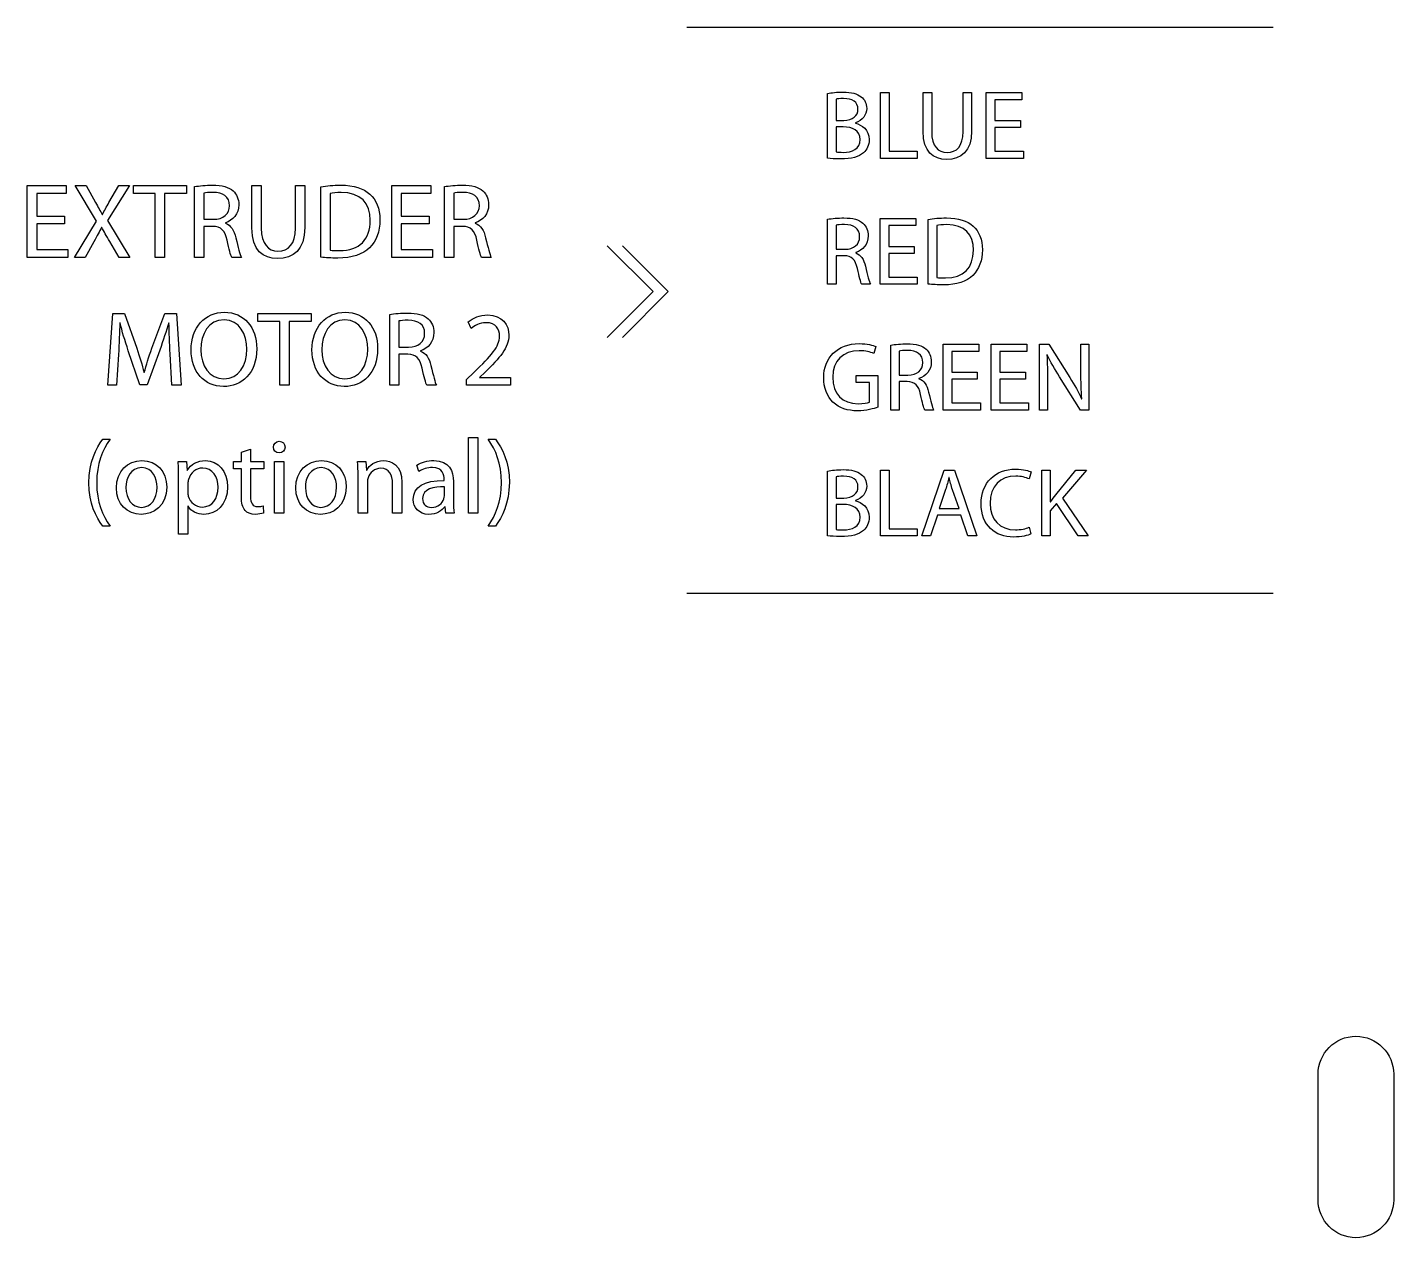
# Model space of a CAD drawing. Header units: millimetres. Extents: x -1949 to 1995, y -1808 to 1842.
# Drawn here: x -482.5 to -428.3, y -813.7 to -765.7 of the extents above; entities that cross this region are included whole.
import ezdxf

# ---------------------------------------------------------------- set-up
doc = ezdxf.new("R2010")
doc.units = ezdxf.units.MM
doc.layers.get('0').update_dxf_attribs({"lineweight": 25, "true_color": 0xffffff})

msp = doc.modelspace()

# ---------------------------------------------------------------- linework, layer by layer
at = {"color": 5, "true_color": 0x0000ff}
for points in [[(-456.31855, -765.6636), (-433.03522, -765.6636)], [(-450.73126, -770.86319), (-450.73126, -768.29391), (-450.73126, -768.29391)], [(-450.39365, -768.51899), (-450.39365, -769.36495), (-450.39365, -769.36495)], [(-448.63188, -768.25511), (-448.29039, -768.25511), (-448.29039, -770.58767), (-447.17244, -770.58767), (-447.17244, -770.87096), (-448.63188, -770.87096), (-448.63188, -768.25511), (-448.63188, -768.25511)], [(-446.93996, -769.79569), (-446.93996, -768.25511), (-446.59847, -768.25511), (-446.59847, -768.25511)], [(-446.59847, -768.25511), (-446.59847, -769.80733)], [(-445.35246, -769.80733), (-445.35246, -768.25511), (-445.01097, -768.25511), (-445.01097, -769.7844)], [(-443.07457, -769.64435), (-444.08775, -769.64435), (-444.08775, -770.58767), (-442.95427, -770.58767), (-442.95427, -770.87096), (-444.42924, -770.87096), (-444.42924, -768.25511), (-443.01248, -768.25511), (-443.01248, -768.53839), (-444.08775, -768.53839), (-444.08775, -769.36495), (-443.07457, -769.36495), (-443.07457, -769.64435), (-443.07457, -769.64435)], [(-450.39365, -769.36495), (-450.08709, -769.36495)], [(-450.11425, -769.61718), (-450.39365, -769.61718), (-450.39365, -770.61449), (-450.39365, -770.61449)], [(-449.62107, -769.46231), (-449.62107, -769.4736)], [(-481.02958, -773.46881), (-482.13377, -773.46881), (-482.13377, -774.49681), (-480.89834, -774.49681), (-480.89834, -774.80584), (-482.50595, -774.80584), (-482.50595, -771.95398), (-480.96149, -771.95398), (-480.96149, -772.26302), (-482.13377, -772.26302), (-482.13377, -773.16436), (-481.02958, -773.16436), (-481.02958, -773.46881), (-481.02958, -773.46881)], [(-479.86859, -774.17966), (-480.21113, -774.80584), (-480.63411, -774.80584), (-479.76275, -773.36298), (-480.6006, -771.95398), (-480.17303, -771.95398), (-479.79662, -772.62285)], [(-479.26357, -772.62285), (-478.87834, -771.95398), (-478.45112, -771.95398), (-479.31861, -773.34216), (-478.42996, -774.80584), (-478.85752, -774.80584), (-478.85752, -774.80584)], [(-477.42666, -772.26725), (-478.29379, -772.26725), (-478.29379, -771.95398), (-476.18241, -771.95398), (-476.18241, -772.26725), (-477.05412, -772.26725), (-477.05412, -774.80584), (-477.42666, -774.80584), (-477.42666, -772.26725), (-477.42666, -772.26725)], [(-473.59091, -773.63391), (-473.59091, -771.95398), (-473.21837, -771.95398), (-473.21837, -771.95398)], [(-473.21837, -771.95398), (-473.21837, -773.64661)], [(-471.86018, -773.64661), (-471.86018, -771.95398), (-471.488, -771.95398), (-471.488, -773.62121)], [(-466.55581, -773.46881), (-467.66001, -773.46881), (-467.66001, -774.49681), (-466.42458, -774.49681), (-466.42458, -774.80584), (-468.03254, -774.80584), (-468.03254, -771.95398), (-466.48808, -771.95398), (-466.48808, -772.26302), (-467.66001, -772.26302), (-467.66001, -773.16436), (-466.55581, -773.16436), (-466.55581, -773.46881), (-466.55581, -773.46881)], [(-475.14912, -773.57006), (-475.49591, -773.57006), (-475.49591, -774.80549), (-475.86421, -774.80549), (-475.86421, -771.99208), (-475.86421, -771.99208)], [(-475.49591, -772.25032), (-475.49591, -773.29101), (-475.49591, -773.29101)], [(-470.84771, -774.79737), (-470.84771, -771.99632), (-470.84771, -771.99632)], [(-470.47976, -772.26302), (-470.47976, -774.51832), (-470.47976, -774.51832)], [(-465.23042, -773.57006), (-465.57721, -773.57006), (-465.57721, -774.80549), (-465.94551, -774.80549), (-465.94551, -771.99208), (-465.94551, -771.99208)], [(-465.57721, -772.25032), (-465.57721, -773.29101), (-465.57721, -773.29101)], [(-479.55144, -773.61274), (-479.55991, -773.61274)], [(-479.53415, -773.1051), (-479.52145, -773.1051)], [(-475.49591, -773.29101), (-475.11949, -773.29101)], [(-474.64112, -773.43494), (-474.64112, -773.44764)], [(-465.57721, -773.29101), (-465.20044, -773.29101)], [(-464.72242, -773.43494), (-464.72242, -773.44764)], [(-450.07544, -774.73775), (-450.39365, -774.73775), (-450.39365, -775.87123), (-450.73126, -775.87123), (-450.73126, -773.2896), (-450.73126, -773.2896)], [(-450.39365, -773.52667), (-450.39365, -774.48128), (-450.39365, -774.48128)], [(-447.29273, -774.64427), (-448.30591, -774.64427), (-448.30591, -775.58759), (-447.17244, -775.58759), (-447.17244, -775.87087), (-448.6474, -775.87087), (-448.6474, -773.25503), (-447.23064, -773.25503), (-447.23064, -773.53831), (-448.30591, -773.53831), (-448.30591, -774.36487), (-447.29273, -774.36487), (-447.29273, -774.64427), (-447.29273, -774.64427)], [(-446.73429, -775.86276), (-446.73429, -773.29383), (-446.73429, -773.29383)], [(-446.39668, -773.53831), (-446.39668, -775.60664), (-446.39668, -775.60664)], [(-478.85752, -774.80584), (-479.22547, -774.17542)], [(-459.47979, -774.34687), (-457.66299, -776.16368), (-459.47979, -777.98013)], [(-458.87937, -774.34687), (-457.06256, -776.16368), (-458.87937, -777.98013)], [(-450.39365, -774.48128), (-450.04793, -774.48128)], [(-449.60942, -774.61322), (-449.60942, -774.62522)], [(-474.00683, -774.80549), (-474.38748, -774.80549)], [(-464.08778, -774.80549), (-464.46842, -774.80549)], [(-449.02734, -775.87087), (-449.37659, -775.87087)], [(-478.88681, -778.66346), (-478.96301, -779.88619), (-479.31437, -779.88619), (-479.11541, -777.03434), (-478.64586, -777.03434), (-478.15938, -778.4137)], [(-478.82366, -777.40264), (-478.83212, -777.40264)], [(-477.5586, -778.4137), (-477.0506, -777.03434), (-476.58105, -777.03434), (-476.40325, -779.88619), (-476.76732, -779.88619), (-476.83505, -778.63383), (-476.83505, -778.63383)], [(-476.88162, -777.40264), (-476.89008, -777.40264)], [(-472.48212, -777.34725), (-473.34925, -777.34725), (-473.34925, -777.03434), (-471.23823, -777.03434), (-471.23823, -777.34725), (-472.10994, -777.34725), (-472.10994, -779.88619), (-472.48212, -779.88619), (-472.48212, -777.34725), (-472.48212, -777.34725)], [(-467.40248, -778.65076), (-467.74926, -778.65076), (-467.74926, -779.88619), (-468.11756, -779.88619), (-468.11756, -777.07244), (-468.11756, -777.07244)], [(-467.74926, -777.33032), (-467.74926, -778.37101), (-467.74926, -778.37101)], [(-464.88329, -777.63088), (-465.00182, -777.36877)], [(-477.24956, -778.48566), (-477.75333, -779.86926), (-478.03238, -779.86926), (-478.49769, -778.51106)], [(-467.74926, -778.37101), (-467.37284, -778.37101)], [(-448.81391, -778.34843), (-448.89928, -778.62431)], [(-447.56825, -779.73802), (-447.88646, -779.73802), (-447.88646, -780.8715), (-448.22442, -780.8715), (-448.22442, -778.28987), (-448.22442, -778.28987)], [(-444.78589, -779.64454), (-445.79907, -779.64454), (-445.79907, -780.58787), (-444.66595, -780.58787), (-444.66595, -780.87115), (-446.14056, -780.87115), (-446.14056, -778.2553), (-444.72416, -778.2553), (-444.72416, -778.53823), (-445.79907, -778.53823), (-445.79907, -779.36514), (-444.78589, -779.36514), (-444.78589, -779.64454), (-444.78589, -779.64454)], [(-442.87666, -779.64454), (-443.88984, -779.64454), (-443.88984, -780.58787), (-442.75636, -780.58787), (-442.75636, -780.87115), (-444.23133, -780.87115), (-444.23133, -778.2553), (-442.81492, -778.2553), (-442.81492, -778.53823), (-443.88984, -778.53823), (-443.88984, -779.36514), (-442.87666, -779.36514), (-442.87666, -779.64454), (-442.87666, -779.64454)], [(-442.31821, -780.87079), (-442.31821, -778.25495), (-441.94568, -778.25495), (-441.11101, -779.57857)], [(-440.67251, -779.34926), (-440.67251, -778.25495), (-440.3543, -778.25495), (-440.3543, -780.87079), (-440.69614, -780.87079), (-441.52658, -779.54329)], [(-466.89448, -778.5153), (-466.89448, -778.528)], [(-447.88646, -778.52694), (-447.88646, -779.48156), (-447.88646, -779.48156)], [(-442.01165, -778.66981), (-442.02329, -778.67405)], [(-477.87186, -779.37396), (-477.86304, -779.37396)], [(-464.33331, -779.36549), (-464.54886, -779.56869), (-464.54886, -779.57681), (-463.31802, -779.57681), (-463.31802, -779.88584), (-465.07344, -779.88584), (-465.07344, -779.88584)], [(-465.07344, -779.88584), (-465.07344, -779.65759), (-464.78169, -779.37396)], [(-449.06967, -780.54906), (-449.06967, -779.76907), (-449.59743, -779.76907), (-449.59743, -779.49708), (-448.73595, -779.49708), (-448.73595, -780.75473), (-448.7363, -780.75473)], [(-447.88646, -779.48156), (-447.54109, -779.48156)], [(-466.25983, -779.88619), (-466.64083, -779.88619)], [(-447.10259, -779.61349), (-447.10259, -779.62514)], [(-442.00001, -779.75284), (-442.00001, -780.87079), (-442.31821, -780.87079), (-442.31821, -780.87079)], [(-440.64534, -780.42841), (-440.63405, -780.42418)], [(-446.52015, -780.87115), (-446.86975, -780.87115)], [(-479.50911, -782.02967), (-479.22159, -782.02967), (-479.22159, -782.02967)], [(-464.98419, -781.96158), (-464.61201, -781.96158), (-464.61201, -784.96584), (-464.98419, -784.96584), (-464.98419, -781.96158), (-464.98419, -781.96158)], [(-464.20949, -782.02932), (-463.92197, -782.02932)], [(-474.00612, -784.31849), (-474.00612, -783.2016), (-474.32327, -783.2016), (-474.32327, -782.91796), (-474.00612, -782.91796), (-474.00612, -782.53732), (-473.64206, -782.4269), (-473.64206, -782.4269)], [(-473.64206, -782.4269), (-473.64206, -782.91761), (-473.10901, -782.91761), (-473.10901, -783.20124), (-473.64206, -783.20124), (-473.64206, -784.30544)], [(-476.51614, -782.91796), (-476.18594, -782.91796), (-476.16442, -783.26933), (-476.15631, -783.26933)], [(-472.68885, -782.91796), (-472.31667, -782.91796), (-472.31667, -784.96584), (-472.68885, -784.96584), (-472.68885, -782.91796), (-472.68885, -782.91796)], [(-469.39144, -782.91761), (-469.06159, -782.91761), (-469.04007, -783.25592), (-469.03196, -783.25592)], [(-466.95727, -783.30284), (-467.04194, -783.05343)], [(-450.73126, -785.86295), (-450.73126, -783.29402), (-450.73126, -783.29402)], [(-448.63188, -783.25487), (-448.29039, -783.25487), (-448.29039, -785.58779), (-447.17244, -785.58779), (-447.17244, -785.87107), (-448.63188, -785.87107), (-448.63188, -783.25487), (-448.63188, -783.25487)], [(-446.37339, -785.04804), (-446.64503, -785.87107), (-446.99428, -785.87107), (-446.10176, -783.25487), (-445.69818, -783.25487), (-444.80565, -785.87107), (-445.16654, -785.87107), (-445.44559, -785.04804), (-446.37339, -785.04804), (-446.37339, -785.04804)], [(-442.64771, -783.3286), (-442.73308, -783.60447)], [(-442.22896, -783.25487), (-441.89135, -783.25487), (-441.89135, -784.5164), (-441.87971, -784.5164)], [(-441.67404, -784.237), (-440.87429, -783.25487), (-440.45519, -783.25487), (-441.4024, -784.36506), (-440.38146, -785.87107), (-440.78151, -785.87107), (-441.63912, -784.58625), (-441.89135, -784.87341), (-441.89135, -785.87107), (-442.22896, -785.87107), (-442.22896, -783.25487), (-442.22896, -783.25487)], [(-476.12209, -784.69067), (-476.13091, -784.69067), (-476.13091, -785.80333), (-476.49885, -785.80333), (-476.49885, -783.58648), (-476.49885, -783.58648)], [(-476.13091, -783.77662), (-476.13091, -784.13222), (-476.13091, -784.13222)], [(-469.00232, -783.73429), (-469.00232, -784.96549), (-469.37451, -784.96549), (-469.37451, -783.47218), (-469.37451, -783.47218)], [(-467.63143, -783.74699), (-467.63143, -784.96549), (-468.00361, -784.96549), (-468.00361, -783.78509)], [(-465.95432, -783.66268), (-465.95432, -783.6207)], [(-465.94621, -784.27616), (-465.94621, -783.92091), (-465.94621, -783.92091)], [(-465.58638, -783.70924), (-465.58638, -784.47477), (-465.58638, -784.47477)], [(-450.39365, -783.5191), (-450.39365, -784.36506), (-450.39365, -784.36506)], [(-445.90773, -783.55367), (-445.91584, -783.55367)], [(-450.39365, -784.36506), (-450.08709, -784.36506)], [(-449.62107, -784.46207), (-449.62107, -784.47371)], [(-446.04778, -784.02745), (-446.30354, -784.78416), (-445.51191, -784.78416), (-445.51191, -784.78416)], [(-445.51191, -784.78416), (-445.77191, -784.03133)], [(-473.14711, -784.67797), (-473.13018, -784.96161)], [(-465.55674, -784.96584), (-465.89118, -784.96584), (-465.92081, -784.70796), (-465.93351, -784.70796)], [(-450.11425, -784.61729), (-450.39365, -784.61729), (-450.39365, -785.6146), (-450.39365, -785.6146)], [(-479.22159, -785.47772), (-479.50911, -785.47772)], [(-463.92197, -785.47772), (-464.20949, -785.47772), (-464.20949, -785.47772)], [(-442.72144, -785.51794), (-442.65547, -785.78922), (-442.65547, -785.78922)], [(-456.31855, -788.13661), (-433.03522, -788.13661)]]:
    msp.add_lwpolyline(points, dxfattribs=at)
at = {"color": 1, "true_color": 0xff0000}
for points in [[(-431.25475, -812.24685), (-431.25475, -807.24622)], [(-428.25508, -807.24622), (-428.25508, -812.24685), (-428.25508, -812.24685)]]:
    msp.add_lwpolyline(points, dxfattribs=at)
at = {"color": 5, "true_color": 0x0000ff}
for points in [[(-450.73126, -768.29391), (-450.5838, -768.25864), (-450.34708, -768.23571), (-450.11425, -768.23571)], [(-450.09449, -768.4957), (-450.24972, -768.4957), (-450.33932, -768.50734), (-450.39365, -768.51899)], [(-450.11425, -768.23571), (-449.77629, -768.23571), (-449.55933, -768.29391), (-449.39987, -768.42585)], [(-449.52405, -768.92292), (-449.52405, -768.61988), (-449.75336, -768.4957), (-450.09449, -768.4957)], [(-449.39987, -768.42585), (-449.26406, -768.52675), (-449.17868, -768.68197), (-449.17868, -768.88764)], [(-450.08709, -769.36495), (-449.73396, -769.36495), (-449.52405, -769.1748), (-449.52405, -768.92292)], [(-449.17868, -768.88764), (-449.17868, -769.14376), (-449.34943, -769.36495), (-449.62107, -769.46231)], [(-449.43868, -770.12201), (-449.43868, -769.76888), (-449.74524, -769.61718), (-450.11425, -769.61718)], [(-449.62107, -769.4736), (-449.37271, -769.53181), (-449.08167, -769.73748), (-449.08167, -770.12589)], [(-446.00086, -770.91364), (-446.53602, -770.91364), (-446.93996, -770.61096), (-446.93996, -769.79569)], [(-446.59847, -769.80733), (-446.59847, -770.38941), (-446.33847, -770.63777), (-445.98922, -770.63777)], [(-445.01097, -769.7844), (-445.01097, -770.58767), (-445.43395, -770.91364), (-446.00086, -770.91364)], [(-445.98922, -770.63777), (-445.60504, -770.63777), (-445.35246, -770.38165), (-445.35246, -769.80733)], [(-450.11002, -770.63036), (-449.76077, -770.63036), (-449.43868, -770.5023), (-449.43868, -770.12201)], [(-449.08167, -770.12589), (-449.08167, -770.35061), (-449.17092, -770.52523), (-449.30674, -770.64976)], [(-450.20738, -770.89424), (-450.44022, -770.89424), (-450.61872, -770.87872), (-450.73126, -770.86319)], [(-450.39365, -770.61449), (-450.3238, -770.62648), (-450.23067, -770.63036), (-450.11002, -770.63036)], [(-449.30674, -770.64976), (-449.4856, -770.81663), (-449.78052, -770.89424), (-450.20738, -770.89424)], [(-475.86421, -771.99208), (-475.67794, -771.95822), (-475.40701, -771.93282), (-475.15759, -771.93282)], [(-475.15759, -771.93282), (-474.76389, -771.93282), (-474.50601, -772.00902), (-474.33244, -772.1653)], [(-470.84771, -771.99632), (-470.62369, -771.95857), (-470.35699, -771.93317), (-470.06524, -771.93317)], [(-470.06524, -771.93317), (-469.53608, -771.93317), (-469.15931, -772.05982), (-468.9099, -772.28877)], [(-465.94551, -771.99208), (-465.75924, -771.95822), (-465.48831, -771.93282), (-465.23889, -771.93282)], [(-465.23889, -771.93282), (-464.84554, -771.93282), (-464.58696, -772.00902), (-464.41374, -772.1653)], [(-475.13219, -772.22068), (-475.30999, -772.22068), (-475.43276, -772.23338), (-475.49591, -772.25032)], [(-474.47638, -772.7495), (-474.47638, -772.38155), (-474.74272, -772.22068), (-475.13219, -772.22068)], [(-474.33244, -772.1653), (-474.1931, -772.2923), (-474.10843, -772.48703), (-474.10843, -772.7114)], [(-470.04796, -772.22492), (-470.23846, -772.22492), (-470.38239, -772.2422), (-470.47976, -772.26302)], [(-468.89296, -773.32523), (-468.88873, -772.65248), (-469.26973, -772.22492), (-470.04796, -772.22492)], [(-468.9099, -772.28877), (-468.65202, -772.52125), (-468.50385, -772.8511), (-468.50385, -773.31253)], [(-465.21349, -772.22068), (-465.39129, -772.22068), (-465.51406, -772.23338), (-465.57721, -772.25032)], [(-464.55732, -772.7495), (-464.55732, -772.38155), (-464.82402, -772.22068), (-465.21349, -772.22068)], [(-464.41374, -772.1653), (-464.2744, -772.2923), (-464.18938, -772.48703), (-464.18938, -772.7114)], [(-479.79662, -772.62285), (-479.69079, -772.80876), (-479.61035, -772.95305), (-479.53415, -773.1051)], [(-479.52145, -773.1051), (-479.44102, -772.93576), (-479.36941, -772.80453), (-479.26357, -772.62285)], [(-475.11949, -773.29101), (-474.72614, -773.29101), (-474.47638, -773.07546), (-474.47638, -772.7495)], [(-474.10843, -772.7114), (-474.10843, -773.08358), (-474.34514, -773.33299), (-474.64112, -773.43494)], [(-465.20044, -773.29101), (-464.80709, -773.29101), (-464.55732, -773.07546), (-464.55732, -772.7495)], [(-464.18938, -772.7114), (-464.18938, -773.08358), (-464.42644, -773.33299), (-464.72242, -773.43494)], [(-479.55991, -773.61274), (-479.64034, -773.77784), (-479.7243, -773.93024), (-479.86859, -774.17966)], [(-479.22547, -774.17542), (-479.37364, -773.93448), (-479.46254, -773.77784), (-479.55144, -773.61274)], [(-474.57374, -774.12462), (-474.65806, -773.73092), (-474.81469, -773.58276), (-475.14912, -773.57006)], [(-474.64112, -773.44764), (-474.42558, -773.52349), (-474.29434, -773.72669), (-474.22661, -774.02302)], [(-470.10722, -774.53526), (-469.31594, -774.53526), (-468.89296, -774.09534), (-468.89296, -773.32523)], [(-468.50385, -773.31253), (-468.50385, -773.77784), (-468.65202, -774.15849), (-468.91413, -774.42061)], [(-464.65504, -774.12462), (-464.73936, -773.73092), (-464.89599, -773.58276), (-465.23042, -773.57006)], [(-464.72242, -773.44764), (-464.50688, -773.52349), (-464.37564, -773.72669), (-464.30791, -774.02302)], [(-450.73126, -773.2896), (-450.56051, -773.25891), (-450.31181, -773.23562), (-450.08285, -773.23562)], [(-450.05992, -773.4995), (-450.22255, -773.4995), (-450.33544, -773.51114), (-450.39365, -773.52667)], [(-450.08285, -773.23562), (-449.72231, -773.23562), (-449.4856, -773.30512), (-449.3265, -773.44906)], [(-449.45844, -773.98457), (-449.45844, -773.64696), (-449.70256, -773.4995), (-450.05992, -773.4995)], [(-449.3265, -773.44906), (-449.19809, -773.56547), (-449.12083, -773.74398), (-449.12083, -773.95)], [(-446.73429, -773.29383), (-446.52862, -773.25891), (-446.28379, -773.23562), (-446.01638, -773.23562)], [(-446.00086, -773.50338), (-446.17549, -773.50338), (-446.30742, -773.51891), (-446.39668, -773.53831)], [(-446.01638, -773.23562), (-445.53096, -773.23562), (-445.18594, -773.35204), (-444.95664, -773.56159)], [(-444.94112, -774.51233), (-444.93724, -773.89532), (-445.28649, -773.50338), (-446.00086, -773.50338)], [(-444.95664, -773.56159), (-444.71992, -773.77502), (-444.58411, -774.07771), (-444.58411, -774.50069)], [(-474.38748, -774.80549), (-474.43404, -774.72082), (-474.49754, -774.47952), (-474.57374, -774.12462)], [(-474.22661, -774.02302), (-474.13383, -774.42025), (-474.06574, -774.69577), (-474.00683, -774.80549)], [(-472.56679, -774.85241), (-473.15099, -774.85241), (-473.59091, -774.52256), (-473.59091, -773.63391)], [(-473.21837, -773.64661), (-473.21837, -774.28126), (-472.93474, -774.55219), (-472.55409, -774.55219)], [(-471.488, -773.62121), (-471.488, -774.49681), (-471.94908, -774.85241), (-472.56679, -774.85241)], [(-472.55409, -774.55219), (-472.13534, -774.55219), (-471.86018, -774.27314), (-471.86018, -773.64661)], [(-464.46842, -774.80549), (-464.51534, -774.72082), (-464.57884, -774.47952), (-464.65504, -774.12462)], [(-464.30791, -774.02302), (-464.21513, -774.42025), (-464.14704, -774.69577), (-464.08778, -774.80549)], [(-450.04793, -774.48128), (-449.68704, -774.48128), (-449.45844, -774.28302), (-449.45844, -773.98457)], [(-449.12083, -773.95), (-449.12083, -774.29114), (-449.33779, -774.52044), (-449.60942, -774.61322)], [(-470.47976, -774.51832), (-470.38662, -774.53102), (-470.25116, -774.53526), (-470.10722, -774.53526)], [(-468.91413, -774.42061), (-469.18471, -774.68731), (-469.62498, -774.83159), (-470.17919, -774.83159)], [(-449.60942, -774.62522), (-449.41116, -774.69507), (-449.29122, -774.88098), (-449.22913, -775.15297)], [(-446.05484, -775.62217), (-445.32917, -775.62217), (-444.94112, -775.21824), (-444.94112, -774.51233)], [(-444.58411, -774.50069), (-444.58411, -774.92755), (-444.71992, -775.2768), (-444.96052, -775.51774)], [(-470.17919, -774.83159), (-470.44589, -774.83159), (-470.66144, -774.81854), (-470.84771, -774.79737)], [(-449.54769, -775.24611), (-449.62495, -774.88557), (-449.76853, -774.74939), (-450.07544, -774.73775)], [(-449.22913, -775.15297), (-449.14376, -775.51774), (-449.08167, -775.76998), (-449.02734, -775.87087)], [(-449.37659, -775.87087), (-449.41928, -775.79326), (-449.47749, -775.57207), (-449.54769, -775.24611)], [(-446.39668, -775.60664), (-446.31131, -775.61829), (-446.18677, -775.62217), (-446.05484, -775.62217)], [(-444.96052, -775.51774), (-445.20887, -775.76222), (-445.61245, -775.89416), (-446.12116, -775.89416)], [(-446.12116, -775.89416), (-446.36563, -775.89416), (-446.56354, -775.88252), (-446.73429, -775.86276)], [(-478.83212, -777.40264), (-478.84059, -777.75788), (-478.86176, -778.23166), (-478.88681, -778.66346)], [(-478.49769, -778.51106), (-478.63316, -778.10502), (-478.74322, -777.74095), (-478.82366, -777.40264)], [(-476.89008, -777.40264), (-476.99133, -777.73248), (-477.10598, -778.09232), (-477.24956, -778.48566)], [(-476.83505, -778.63383), (-476.85622, -778.2359), (-476.88162, -777.75365), (-476.88162, -777.40264)], [(-476.00426, -778.48108), (-476.00426, -777.5755), (-475.44581, -776.98318), (-474.68381, -776.98318)], [(-474.69686, -777.2841), (-475.31034, -777.28375), (-475.61479, -777.85102), (-475.61479, -778.47296)], [(-473.78705, -778.44756), (-473.78705, -777.87606), (-474.08303, -777.2841), (-474.69686, -777.2841)], [(-474.68381, -776.98318), (-473.90135, -776.98354), (-473.39794, -777.58044), (-473.39794, -778.43028)], [(-471.20331, -778.48108), (-471.20331, -777.5755), (-470.64486, -776.98318), (-469.88321, -776.98318)], [(-469.89591, -777.2841), (-470.50939, -777.28375), (-470.81419, -777.85102), (-470.81419, -778.47296)], [(-468.98645, -778.44756), (-468.98645, -777.87606), (-469.28243, -777.2841), (-469.89591, -777.2841)], [(-469.88321, -776.98318), (-469.1004, -776.98354), (-468.59698, -777.58044), (-468.59698, -778.43028)], [(-468.11756, -777.07244), (-467.93129, -777.03857), (-467.66036, -777.01317), (-467.41094, -777.01317)], [(-467.38554, -777.30068), (-467.56334, -777.30068), (-467.68611, -777.31338), (-467.74926, -777.33032)], [(-467.41094, -777.01317), (-467.01724, -777.01317), (-466.75901, -777.08937), (-466.5858, -777.24565)], [(-466.72973, -777.8295), (-466.72973, -777.46155), (-466.99608, -777.30068), (-467.38554, -777.30068)], [(-466.5858, -777.24565), (-466.44645, -777.37265), (-466.36178, -777.56738), (-466.36178, -777.79175)], [(-465.00182, -777.36877), (-464.81556, -777.21214), (-464.54074, -777.08937), (-464.22748, -777.08937)], [(-464.29944, -777.3984), (-464.54886, -777.3984), (-464.75629, -777.52505), (-464.88329, -777.63088)], [(-463.75793, -777.93533), (-463.75793, -777.65628), (-463.88916, -777.3984), (-464.29944, -777.3984)], [(-464.22748, -777.08937), (-463.63516, -777.08937), (-463.3854, -777.49542), (-463.3854, -777.88912)], [(-467.37284, -778.37101), (-466.97914, -778.37101), (-466.72973, -778.15511), (-466.72973, -777.8295)], [(-466.36178, -777.79175), (-466.36178, -778.16428), (-466.5985, -778.4137), (-466.89448, -778.5153)], [(-464.78169, -779.37396), (-464.07931, -778.7058), (-463.75793, -778.3502), (-463.75793, -777.93533)], [(-463.3854, -777.88912), (-463.3854, -778.39676), (-463.7537, -778.80704), (-464.33331, -779.36549)], [(-478.15938, -778.4137), (-478.04084, -778.76471), (-477.94771, -779.07798), (-477.87186, -779.37396)], [(-477.86304, -779.37396), (-477.78684, -779.08644), (-477.68524, -778.77318), (-477.5586, -778.4137)], [(-474.72226, -779.93241), (-475.47932, -779.93241), (-476.00426, -779.34432), (-476.00426, -778.48108)], [(-475.61479, -778.47296), (-475.61479, -779.08644), (-475.28494, -779.63219), (-474.70074, -779.63219)], [(-473.39794, -778.43028), (-473.39794, -779.40782), (-473.99413, -779.93241), (-474.72226, -779.93241)], [(-474.70074, -779.63219), (-474.1169, -779.63219), (-473.78705, -779.09456), (-473.78705, -778.44756)], [(-469.92131, -779.93241), (-470.67872, -779.93241), (-471.20331, -779.34432), (-471.20331, -778.48108)], [(-470.81419, -778.47296), (-470.81419, -779.08644), (-470.48399, -779.63219), (-469.90014, -779.63219)], [(-468.59698, -778.43028), (-468.59698, -779.40782), (-469.19353, -779.93241), (-469.92131, -779.93241)], [(-469.90014, -779.63219), (-469.31594, -779.63219), (-468.98645, -779.09456), (-468.98645, -778.44756)], [(-450.88613, -779.57927), (-450.88613, -778.79893), (-450.34708, -778.22814), (-449.46972, -778.22814)], [(-449.46972, -778.22814), (-449.16704, -778.22814), (-448.92645, -778.29446), (-448.81391, -778.34843)], [(-448.22442, -778.28987), (-448.05332, -778.25883), (-447.80497, -778.2359), (-447.57601, -778.2359)], [(-447.55273, -778.49977), (-447.71571, -778.49977), (-447.82825, -778.51142), (-447.88646, -778.52694)], [(-447.57601, -778.2359), (-447.21512, -778.2359), (-446.97841, -778.30539), (-446.81931, -778.44897)], [(-446.95124, -778.98484), (-446.95124, -778.64724), (-447.19537, -778.49977), (-447.55273, -778.49977)], [(-446.81931, -778.44897), (-446.69125, -778.56539), (-446.61364, -778.7439), (-446.61364, -778.94992)], [(-466.8271, -779.20498), (-466.91141, -778.81163), (-467.06804, -778.66346), (-467.40248, -778.65076)], [(-466.89448, -778.528), (-466.67893, -778.6042), (-466.5477, -778.80704), (-466.48032, -779.10338)], [(-449.47749, -778.51177), (-450.11425, -778.51177), (-450.52912, -778.90759), (-450.52912, -779.56305)], [(-448.89928, -778.62431), (-449.03898, -778.55834), (-449.21361, -778.51177), (-449.47749, -778.51177)], [(-447.54109, -779.48156), (-447.17984, -779.48156), (-446.95124, -779.28329), (-446.95124, -778.98484)], [(-446.61364, -778.94992), (-446.61364, -779.29141), (-446.83059, -779.52071), (-447.10259, -779.61349)], [(-442.02329, -778.67405), (-442.00389, -779.00389), (-442.00001, -779.31822), (-442.00001, -779.75284)], [(-441.52658, -779.54329), (-441.70897, -779.25225), (-441.88359, -778.95345), (-442.01165, -778.66981)], [(-466.64083, -779.88619), (-466.6874, -779.80117), (-466.7509, -779.56022), (-466.8271, -779.20498)], [(-466.48032, -779.10338), (-466.38718, -779.50096), (-466.3191, -779.77612), (-466.25983, -779.88619)], [(-450.52136, -780.55294), (-450.74678, -780.33563), (-450.88613, -779.98638), (-450.88613, -779.57927)], [(-450.52912, -779.56305), (-450.52912, -780.22662), (-450.1333, -780.61891), (-449.51982, -780.61891)], [(-441.11101, -779.57857), (-440.92086, -779.88513), (-440.76599, -780.1603), (-440.64534, -780.42841)], [(-440.63405, -780.42418), (-440.6651, -780.07528), (-440.67251, -779.75672), (-440.67251, -779.34926)], [(-447.0405, -780.24638), (-447.11811, -779.88584), (-447.26169, -779.74967), (-447.56825, -779.73802)], [(-447.10259, -779.62514), (-446.90468, -779.69534), (-446.78403, -779.88125), (-446.72229, -780.15289)], [(-449.54381, -780.89831), (-449.93962, -780.89831), (-450.26559, -780.79742), (-450.52136, -780.55294)], [(-449.51982, -780.61891), (-449.29863, -780.61891), (-449.14729, -780.58787), (-449.06967, -780.54906)], [(-446.86975, -780.87115), (-446.91244, -780.79354), (-446.97065, -780.57234), (-447.0405, -780.24638)], [(-446.72229, -780.15289), (-446.63692, -780.51802), (-446.57483, -780.77025), (-446.52015, -780.87115)], [(-448.7363, -780.75473), (-448.88764, -780.81294), (-449.19032, -780.89831), (-449.54381, -780.89831)], [(-480.06332, -783.76004), (-480.05944, -782.93102), (-479.77581, -782.38492), (-479.50911, -782.02967)], [(-479.22159, -782.02967), (-479.53062, -782.44877), (-479.75041, -782.99416), (-479.75041, -783.76428)], [(-472.73577, -782.34294), (-472.73577, -782.21558), (-472.64229, -782.10975), (-472.50294, -782.10975)], [(-472.50294, -782.10975), (-472.36747, -782.10975), (-472.27434, -782.21135), (-472.27434, -782.34294)], [(-463.68067, -783.75122), (-463.68067, -782.98958), (-463.90892, -782.4523), (-464.20949, -782.02932)], [(-463.92197, -782.02932), (-463.65562, -782.3761), (-463.36741, -782.92184), (-463.36741, -783.75122)], [(-472.51141, -782.57118), (-472.64687, -782.57118), (-472.73577, -782.46958), (-472.73577, -782.34294)], [(-472.27434, -782.34294), (-472.27434, -782.46958), (-472.36324, -782.57118), (-472.51141, -782.57118)], [(-478.97112, -783.95901), (-478.97112, -783.2778), (-478.51851, -782.87563), (-477.95582, -782.87563)], [(-477.96394, -783.15503), (-478.39997, -783.15503), (-478.59047, -783.56143), (-478.59047, -783.94596)], [(-477.35081, -783.93784), (-477.35081, -783.59106), (-477.52402, -783.15503), (-477.96394, -783.15503)], [(-477.95582, -782.87563), (-477.36774, -782.87563), (-476.96981, -783.30284), (-476.96981, -783.92514)], [(-476.49885, -783.58648), (-476.49885, -783.32436), (-476.50732, -783.1127), (-476.51614, -782.91796)], [(-476.15631, -783.26933), (-476.00814, -783.01956), (-475.76296, -782.87563), (-475.42852, -782.87563)], [(-475.54282, -783.17161), (-475.79682, -783.17161), (-476.03777, -783.34941), (-476.10551, -783.62846)], [(-474.93322, -783.92902), (-474.93322, -783.52262), (-475.14948, -783.17161), (-475.54282, -783.17161)], [(-475.42852, -782.87563), (-474.92934, -782.87563), (-474.55681, -783.29473), (-474.55681, -783.91209)], [(-471.84642, -783.95901), (-471.84642, -783.2778), (-471.39381, -782.87563), (-470.83112, -782.87563)], [(-470.83959, -783.15503), (-471.27527, -783.15503), (-471.46577, -783.56143), (-471.46577, -783.94596)], [(-470.22646, -783.93784), (-470.22646, -783.59106), (-470.39968, -783.15503), (-470.83959, -783.15503)], [(-470.83112, -782.87563), (-470.24304, -782.87563), (-469.84511, -783.30284), (-469.84511, -783.92514)], [(-469.37451, -783.47218), (-469.37451, -783.25592), (-469.37874, -783.08694), (-469.39144, -782.91761)], [(-469.03196, -783.25592), (-468.93036, -783.06578), (-468.69329, -782.87528), (-468.35498, -782.87528)], [(-468.47774, -783.18008), (-468.71869, -783.18008), (-468.90919, -783.35364), (-468.97692, -783.56108)], [(-468.00361, -783.78509), (-468.00361, -783.45524), (-468.12638, -783.18008), (-468.47774, -783.18008)], [(-468.35498, -782.87528), (-468.07134, -782.87528), (-467.63143, -783.04426), (-467.63143, -783.74699)], [(-467.04194, -783.05343), (-466.87261, -782.9476), (-466.62319, -782.87563), (-466.36496, -782.87563)], [(-466.41999, -783.1508), (-466.61437, -783.1508), (-466.81334, -783.20583), (-466.95727, -783.30284)], [(-465.95432, -783.6207), (-465.95432, -783.4556), (-466.00089, -783.14656), (-466.41999, -783.1508)], [(-466.36496, -782.87563), (-465.73878, -782.87563), (-465.58638, -783.30284), (-465.58638, -783.70924)], [(-450.73126, -783.29402), (-450.5838, -783.25875), (-450.34708, -783.23582), (-450.11425, -783.23582)], [(-450.11425, -783.23582), (-449.77629, -783.23582), (-449.55933, -783.29402), (-449.39987, -783.42596)], [(-444.63491, -784.58625), (-444.63491, -783.76357), (-444.07963, -783.21218), (-443.26895, -783.21218)], [(-443.26895, -783.21218), (-442.94651, -783.21218), (-442.73731, -783.28238), (-442.64771, -783.3286)], [(-479.50911, -785.47772), (-479.77581, -785.12671), (-480.06332, -784.58519), (-480.06332, -783.76004)], [(-479.75041, -783.76428), (-479.75041, -784.51746), (-479.51792, -785.05474), (-479.22159, -785.47772)], [(-476.10551, -783.62846), (-476.11821, -783.67502), (-476.13091, -783.73006), (-476.13091, -783.77662)], [(-474.55681, -783.91209), (-474.55681, -784.64834), (-475.00942, -785.01205), (-475.49238, -785.01205)], [(-468.97692, -783.56108), (-468.99386, -783.60729), (-469.00232, -783.67079), (-469.00232, -783.73429)], [(-467.18587, -784.42432), (-467.18587, -783.92938), (-466.74561, -783.65844), (-465.95432, -783.66268)], [(-465.94621, -783.92091), (-466.35226, -783.91244), (-466.81334, -783.98441), (-466.81334, -784.38199)], [(-464.20949, -785.47772), (-463.91351, -785.05862), (-463.68067, -784.51322), (-463.68067, -783.75122)], [(-463.36741, -783.75122), (-463.37199, -784.58061), (-463.65562, -785.12177), (-463.92197, -785.47772)], [(-450.09449, -783.49546), (-450.24972, -783.49546), (-450.33932, -783.5071), (-450.39365, -783.5191)], [(-449.52405, -783.92267), (-449.52405, -783.61999), (-449.75336, -783.49546), (-450.09449, -783.49546)], [(-450.08709, -784.36506), (-449.73396, -784.36506), (-449.52405, -784.17491), (-449.52405, -783.92267)], [(-449.17868, -783.8874), (-449.17868, -784.14387), (-449.34943, -784.36506), (-449.62107, -784.46207)], [(-449.39987, -783.42596), (-449.26406, -783.52686), (-449.17868, -783.68173), (-449.17868, -783.8874)], [(-445.91584, -783.55367), (-445.95429, -783.70536), (-445.9931, -783.86835), (-446.04778, -784.02745)], [(-445.77191, -784.03133), (-445.83012, -783.86059), (-445.86892, -783.70536), (-445.90773, -783.55367)], [(-443.25696, -783.49546), (-443.87044, -783.49546), (-444.27789, -783.8874), (-444.27789, -784.57461)], [(-442.73308, -783.60447), (-442.85761, -783.54238), (-443.03964, -783.49546), (-443.25696, -783.49546)], [(-477.98969, -785.01241), (-478.53967, -785.01241), (-478.97112, -784.60636), (-478.97112, -783.95901)], [(-478.59047, -783.94596), (-478.59047, -784.39469), (-478.33647, -784.73336), (-477.97276, -784.73336)], [(-476.96981, -783.92514), (-476.96981, -784.68221), (-477.49862, -785.01241), (-477.98969, -785.01241)], [(-477.97276, -784.73336), (-477.61716, -784.73336), (-477.35081, -784.39892), (-477.35081, -783.93784)], [(-476.13091, -784.13222), (-476.13091, -784.18691), (-476.12667, -784.23806), (-476.11397, -784.28427)], [(-476.11397, -784.28427), (-476.04624, -784.54251), (-475.82187, -784.72031), (-475.55552, -784.72031)], [(-475.55552, -784.72031), (-475.16218, -784.72031), (-474.93322, -784.39857), (-474.93322, -783.92902)], [(-473.86184, -784.85612), (-473.96344, -784.74147), (-474.00612, -784.55979), (-474.00612, -784.31849)], [(-473.64206, -784.30544), (-473.64206, -784.55944), (-473.57009, -784.70337), (-473.36266, -784.70337)], [(-470.86499, -785.01241), (-471.41532, -785.01241), (-471.84642, -784.60636), (-471.84642, -783.95901)], [(-471.46577, -783.94596), (-471.46577, -784.39469), (-471.21212, -784.73336), (-470.84806, -784.73336)], [(-469.84511, -783.92514), (-469.84511, -784.68221), (-470.37428, -785.01241), (-470.86499, -785.01241)], [(-470.84806, -784.73336), (-470.49281, -784.73336), (-470.22646, -784.39892), (-470.22646, -783.93784)], [(-466.55969, -785.01241), (-466.97421, -785.01241), (-467.18587, -784.72066), (-467.18587, -784.42432)], [(-466.81334, -784.38199), (-466.81334, -784.62717), (-466.65282, -784.73759), (-466.46621, -784.73759)], [(-466.46621, -784.73759), (-466.19562, -784.73759), (-466.02241, -784.56826), (-465.96314, -784.39469)], [(-465.96314, -784.39469), (-465.95044, -784.35236), (-465.94621, -784.31002), (-465.94621, -784.27616)], [(-441.87971, -784.5164), (-441.80986, -784.41551), (-441.74001, -784.32237), (-441.67404, -784.237)], [(-475.49238, -785.01205), (-475.76296, -785.01205), (-475.99967, -784.89352), (-476.12209, -784.69067)], [(-473.46038, -785.01241), (-473.63359, -785.01241), (-473.77294, -784.95314), (-473.86184, -784.85612)], [(-473.13018, -784.96161), (-473.20179, -784.98665), (-473.31609, -785.01241), (-473.46038, -785.01241)], [(-473.36266, -784.70337), (-473.26106, -784.70337), (-473.20179, -784.69455), (-473.14711, -784.67797)], [(-465.93351, -784.70796), (-466.04781, -784.86882), (-466.26759, -785.01241), (-466.55969, -785.01241)], [(-465.58638, -784.47477), (-465.58638, -784.65257), (-465.57791, -784.82649), (-465.55674, -784.96584)], [(-449.43868, -785.12177), (-449.43868, -784.76864), (-449.74524, -784.61729), (-450.11425, -784.61729)], [(-449.62107, -784.47371), (-449.37271, -784.53192), (-449.08167, -784.73759), (-449.08167, -785.12565)], [(-443.34621, -785.91375), (-444.08387, -785.91375), (-444.63491, -785.44773), (-444.63491, -784.58625)], [(-444.27789, -784.57461), (-444.27789, -785.21878), (-443.90924, -785.62624), (-443.27636, -785.62624)], [(-450.11002, -785.63047), (-449.76077, -785.63047), (-449.43868, -785.50241), (-449.43868, -785.12177)], [(-449.08167, -785.12565), (-449.08167, -785.35072), (-449.17092, -785.52534), (-449.30674, -785.64987)], [(-443.27636, -785.62624), (-443.06681, -785.62624), (-442.85761, -785.58355), (-442.72144, -785.51794)], [(-450.20738, -785.89435), (-450.44022, -785.89435), (-450.61872, -785.87883), (-450.73126, -785.86295)], [(-450.39365, -785.6146), (-450.3238, -785.62624), (-450.23067, -785.63047), (-450.11002, -785.63047)], [(-449.30674, -785.64987), (-449.4856, -785.81639), (-449.78052, -785.89435), (-450.20738, -785.89435)], [(-442.65547, -785.78922), (-442.77577, -785.85166), (-443.028, -785.91375), (-443.34621, -785.91375)]]:
    msp.add_open_spline(points, degree=3, dxfattribs=at)
at = {"color": 1, "true_color": 0xff0000}
for points in [[(-431.25475, -807.24622), (-431.25475, -806.4179), (-430.58341, -805.74621), (-429.75509, -805.74621)], [(-429.75509, -805.74621), (-428.92642, -805.74621), (-428.25508, -806.4179), (-428.25508, -807.24622)], [(-429.75509, -813.74686), (-430.58341, -813.74686), (-431.25475, -813.07517), (-431.25475, -812.24685)], [(-428.25508, -812.24685), (-428.25508, -813.07517), (-428.92642, -813.74686), (-429.75509, -813.74686)]]:
    msp.add_open_spline(points, degree=3, dxfattribs=at)

doc.saveas('drawing.dxf')
